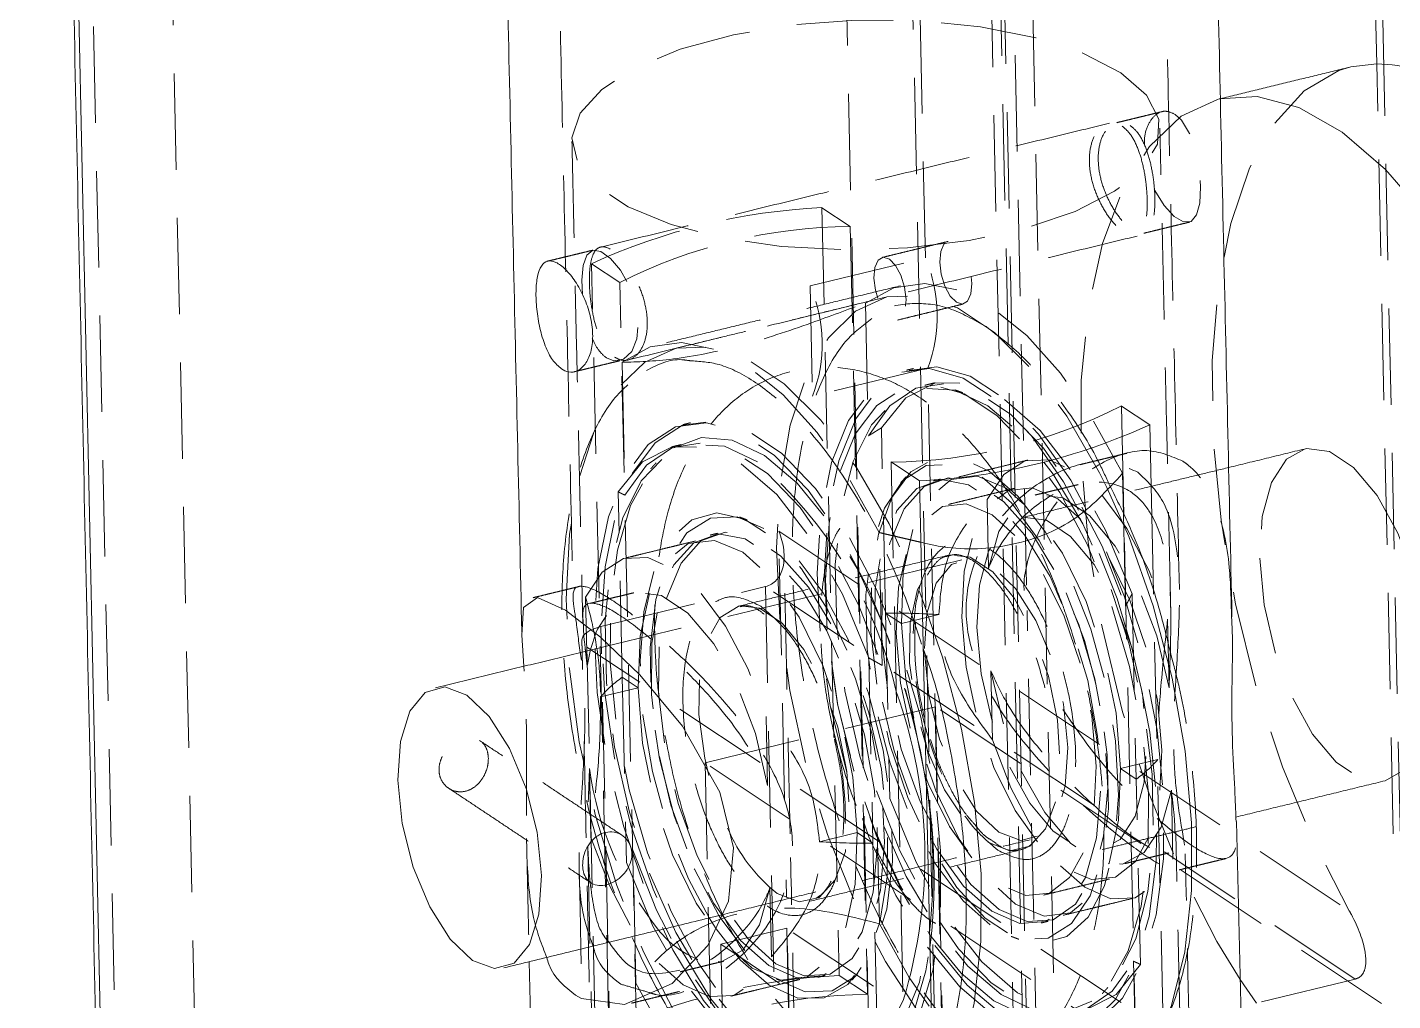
# Model space of a CAD drawing. Header units: millimetres. Extents: x 11 to 421, y 5 to 275.
# Drawn here: x 230.96 to 248.95, y 205.42 to 218.25 of the extents above; entities that cross this region are included whole.
import ezdxf

# ---------------------------------------------------------------- set-up
doc = ezdxf.new("R2010")
doc.units = ezdxf.units.MM
doc.linetypes.add('HIDDEN', pattern=[1.905, 1.27, -0.635])

msp = doc.modelspace()

# ---------------------------------------------------------------- linework, layer by layer
at = {"color": 7, "linetype": 'HIDDEN', "lineweight": 0}
for p, q in [((243.006, 201.081), (241.891, 252.982)), ((242.139, 200.87), (241.086, 249.901)), ((244.013, 202.491), (242.995, 249.852)), ((244.186, 202.533), (243.169, 249.894)), ((244.129, 210.9), (243.298, 249.581)), ((244.132, 202.638), (243.125, 249.539)), ((243.557, 248.956), (244.545, 202.975)), ((232.231, 199.85), (231.213, 247.21)), ((232.284, 246.212), (233.272, 200.231)), ((249.056, 207.563), (248.457, 235.445)), ((242.797, 215.212), (242.577, 225.442)), ((248.962, 207.622), (248.744, 217.771)), ((241.433, 215.874), (241.661, 205.752)), ((241.806, 215.627), (241.433, 215.874)), ((241.806, 215.627), (242.033, 205.505)), ((241.279, 214.843), (242.797, 215.212)), ((238.626, 205.013), (238.398, 215.136)), ((238.771, 214.889), (238.398, 215.136)), ((238.998, 204.766), (238.771, 214.889)), ((241.279, 214.843), (241.311, 213.39)), ((242.007, 214.617), (242.046, 212.866)), ((238.799, 213.836), (238.838, 212.085)), ((242.828, 213.759), (241.311, 213.39)), ((243.07, 202.488), (242.828, 213.759)), ((245.389, 212.846), (245.38, 213.26)), ((245.753, 213.013), (245.38, 213.26)), ((242.272, 210.529), (242.217, 212.972)), ((242.345, 212.522), (242.572, 202.399)), ((242.718, 212.275), (242.345, 212.522)), ((238.803, 209.685), (238.748, 212.128)), ((243.629, 211.119), (243.609, 212.028)), ((245.435, 210.622), (245.408, 211.833)), ((245.577, 204.472), (245.412, 211.824)), ((240.864, 211.611), (248.383, 206.605)), ((240.94, 208.071), (240.864, 211.611)), ((242.226, 209.841), (242.187, 211.592)), ((238.522, 210.352), (240.689, 210.88)), ((240.689, 210.88), (241.07, 193.177)), ((245.025, 207.994), (240.689, 210.88)), ((238.34, 209.831), (238.319, 210.74)), ((245.52, 210.784), (245.575, 208.341)), ((245.931, 205.068), (245.802, 210.802)), ((242.272, 210.529), (242.481, 210.391)), ((242.272, 210.529), (242.327, 208.086)), ((242.272, 210.529), (242.481, 210.391)), ((244.306, 202.68), (244.136, 210.565)), ((238.693, 202.374), (238.522, 210.352)), ((242.976, 210.511), (242.481, 210.391)), ((242.481, 210.391), (242.976, 210.511)), ((245.988, 210.452), (246.008, 209.543)), ((246.962, 204.339), (238.337, 210.081)), ((238.337, 210.081), (238.717, 192.378)), ((238.385, 210.049), (238.34, 209.831)), ((242.051, 209.94), (242.106, 207.497)), ((238.803, 209.685), (239.012, 209.546)), ((238.803, 209.685), (238.858, 207.242)), ((238.803, 209.685), (239.012, 209.546)), ((243.66, 209.77), (243.68, 208.861)), ((239.012, 209.546), (238.517, 209.426)), ((238.517, 209.426), (239.012, 209.546)), ((239.895, 208.557), (242.93, 209.296)), ((250.395, 204.326), (242.93, 209.296)), ((242.93, 209.296), (243.268, 193.576)), ((240.698, 209.165), (240.718, 208.256)), ((247.36, 203.588), (239.895, 208.557)), ((239.895, 208.557), (240.233, 192.837)), ((245.366, 208.48), (245.861, 208.6)), ((245.861, 208.6), (245.366, 208.48)), ((238.37, 208.483), (238.39, 207.574)), ((245.366, 208.48), (245.575, 208.341)), ((245.366, 208.48), (245.575, 208.341)), ((242.191, 206.434), (242.152, 208.185)), ((245.63, 205.899), (245.575, 208.341)), ((246.059, 207.286), (246.038, 208.195)), ((241.402, 207.515), (241.897, 207.636)), ((241.897, 207.636), (241.402, 207.515)), ((241.897, 207.636), (242.106, 207.497)), ((241.897, 207.636), (242.106, 207.497)), ((242.161, 205.054), (242.106, 207.497)), ((238.983, 205.653), (238.943, 207.404)), ((248.461, 205.706), (245.943, 207.382)), ((241.254, 193.448), (240.963, 207.012)), ((240.769, 205.999), (240.749, 206.907)), ((240.102, 206.164), (240.969, 206.375)), ((243.699, 204.557), (240.969, 206.375)), ((240.969, 206.375), (241.235, 193.966)), ((240.102, 206.164), (240.368, 193.755)), ((245.632, 202.482), (240.102, 206.164)), ((245.54, 205.941), (245.573, 204.467)), ((242.033, 205.505), (241.661, 205.752)), ((248.461, 205.706), (247.16, 205.39))]:
    msp.add_line(p, q, dxfattribs=at)
at = {"color": 7, "linetype": 'Continuous', "lineweight": 15}
for p, q in [((231.029, 246.939), (232.046, 199.578)), ((248.744, 217.771), (248.365, 235.398)), ((248.744, 217.771), (248.403, 217.73)), ((245.802, 210.802), (245.753, 213.013)), ((245.412, 211.824), (245.389, 212.846)), ((245.408, 211.833), (245.396, 212.373)), ((242.718, 212.275), (242.945, 202.152)), ((238.458, 210.277), (238.385, 210.049)), ((246.945, 205.702), (247.16, 205.39))]:
    msp.add_line(p, q, dxfattribs=at)
at = {"color": 7, "linetype": 'HIDDEN', "lineweight": 0, "flags": 128}
for points in [[(245.373, 217.653), (245.709, 217.359), (245.873, 217.041), (245.855, 216.713), (245.658, 216.391), (245.291, 216.09), (244.77, 215.823), (244.121, 215.604), (243.372, 215.443), (242.561, 215.346), (241.723, 215.319), (240.9, 215.363), (240.128, 215.476), (239.445, 215.652), (238.881, 215.884), (238.464, 216.16), (238.213, 216.468), (238.14, 216.793), (238.248, 217.12), (238.532, 217.433), (238.978, 217.719), (239.567, 217.963), (240.27, 218.155), (241.054, 218.284), (241.884, 218.347), (242.719, 218.338), (243.521, 218.259), (244.253, 218.114), (244.88, 217.908), (245.373, 217.653)], [(248.403, 217.73), (248.243, 217.681), (247.79, 217.416), (247.395, 216.984), (247.069, 216.396), (246.82, 215.666), (246.655, 214.813), (246.578, 213.86), (246.591, 212.831), (246.694, 211.753), (246.883, 210.654), (247.155, 209.562), (247.502, 208.505), (247.915, 207.511), (248.383, 206.605)], [(246.669, 217.308), (246.645, 217.302), (246.168, 217.08), (245.75, 216.681), (245.4, 216.116), (245.129, 215.401), (244.944, 214.553), (244.85, 213.597), (244.85, 212.558), (244.942, 211.463), (245.126, 210.343), (245.396, 209.227), (245.744, 208.146), (246.162, 207.128), (246.638, 206.201), (246.945, 205.702)], [(245.812, 216.124), (245.821, 216.1), (245.943, 215.901), (246.074, 215.757), (246.196, 215.686), (246.297, 215.693), (246.371, 215.778), (246.413, 215.935), (246.424, 216.147), (246.405, 216.388), (246.356, 216.632), (246.278, 216.854), (246.173, 217.026), (246.088, 217.104), (246.088, 217.104)], [(243.409, 214.877), (243.396, 214.738), (243.353, 214.642), (243.286, 214.603), (243.206, 214.627), (243.124, 214.71), (243.054, 214.841), (243.005, 214.998), (242.986, 215.158), (242.999, 215.297), (243.042, 215.393), (243.109, 215.432), (243.189, 215.408), (243.271, 215.325), (243.341, 215.194), (243.39, 215.037), (243.409, 214.877)], [(238.277, 214.728), (238.269, 214.918), (238.287, 215.112), (238.334, 215.249), (238.413, 215.314), (238.521, 215.298), (238.647, 215.206), (238.777, 215.05), (238.894, 214.843), (238.979, 214.604), (239.015, 214.362), (238.996, 214.147), (238.927, 213.979), (238.819, 213.876), (238.691, 213.854), (238.596, 213.893), (238.596, 213.893)], [(242.542, 214.666), (242.523, 214.826), (242.474, 214.983), (242.404, 215.114), (242.322, 215.197), (242.242, 215.221), (242.175, 215.182), (242.132, 215.086), (242.119, 214.947), (242.138, 214.787), (242.187, 214.63), (242.257, 214.499), (242.339, 214.416), (242.419, 214.391), (242.486, 214.431), (242.529, 214.527), (242.542, 214.666)], [(242.007, 214.617), (242.379, 214.819), (242.789, 214.877), (243.226, 214.789), (243.677, 214.557), (244.132, 214.188), (244.578, 213.692), (245.003, 213.081), (245.396, 212.373)], [(245.19, 212.185), (245.093, 212.38), (244.661, 213.124), (244.195, 213.748), (243.709, 214.229), (243.218, 214.554), (242.739, 214.712), (242.287, 214.697), (241.876, 214.511), (241.52, 214.159), (241.23, 213.652), (241.015, 213.007), (240.883, 212.244), (240.837, 211.389), (240.88, 210.468), (241.009, 209.511), (241.22, 208.549), (241.508, 207.612), (241.862, 206.732), (242.271, 205.936), (242.721, 205.249), (243.2, 204.695), (243.69, 204.29), (243.69, 204.29)], [(238.79, 213.541), (239.101, 213.836), (239.512, 214.022), (239.964, 214.037), (240.443, 213.879), (240.934, 213.554), (241.42, 213.072), (241.887, 212.449), (242.318, 211.705), (242.701, 210.863), (242.752, 210.733)], [(238.799, 213.836), (239.171, 214.038), (239.581, 214.096), (240.017, 214.008), (240.469, 213.776), (240.924, 213.407), (241.37, 212.911), (241.794, 212.3), (242.187, 211.592)], [(243.705, 205.218), (243.252, 205.602), (242.814, 206.139), (242.409, 206.808), (242.053, 207.581), (241.761, 208.427), (241.544, 209.312), (241.413, 210.198), (241.371, 211.05), (241.421, 211.833), (241.56, 212.515), (241.784, 213.067), (242.083, 213.467), (242.444, 213.7), (242.853, 213.755), (243.293, 213.629), (243.746, 213.329), (244.193, 212.867), (244.617, 212.26), (245, 211.536), (245.325, 210.721), (245.581, 209.852), (245.756, 208.962), (245.843, 208.088), (245.839, 207.266), (245.744, 206.53), (245.561, 205.91), (245.299, 205.431), (244.967, 205.113), (244.58, 204.969), (244.154, 205.005), (243.705, 205.218)], [(243.8, 205.241), (243.347, 205.625), (242.909, 206.162), (242.504, 206.831), (242.148, 207.604), (241.856, 208.451), (241.639, 209.335), (241.507, 210.221), (241.466, 211.073), (241.516, 211.856), (241.655, 212.538), (241.879, 213.09), (242.177, 213.491), (242.539, 213.723), (242.947, 213.778), (243.387, 213.652), (243.841, 213.352), (244.288, 212.89), (244.712, 212.284), (245.095, 211.559), (245.42, 210.745), (245.676, 209.875), (245.851, 208.985), (245.938, 208.111), (245.934, 207.29), (245.839, 206.554), (245.656, 205.933), (245.394, 205.455), (245.062, 205.136), (244.675, 204.992), (244.249, 205.028), (243.8, 205.241)], [(243.7, 205.42), (243.27, 205.784), (242.853, 206.295), (242.468, 206.932), (242.129, 207.668), (241.851, 208.473), (241.645, 209.314), (241.519, 210.157), (241.48, 210.968), (241.527, 211.713), (241.66, 212.361), (241.873, 212.887), (242.157, 213.268), (242.5, 213.489), (242.89, 213.541), (243.308, 213.422), (243.739, 213.136), (244.165, 212.696), (244.568, 212.119), (244.932, 211.43), (245.242, 210.655), (245.485, 209.828), (245.652, 208.981), (245.735, 208.15), (245.731, 207.368), (245.64, 206.668), (245.467, 206.078), (245.217, 205.622), (244.901, 205.32), (244.533, 205.183), (244.127, 205.216), (243.7, 205.42)], [(243.794, 205.501), (244.228, 205.297), (244.64, 205.271), (245.011, 205.425), (245.325, 205.752), (245.568, 206.238), (245.73, 206.861), (245.803, 207.594), (245.785, 208.406), (245.676, 209.26), (245.481, 210.119), (245.208, 210.947), (244.87, 211.706), (244.481, 212.363), (244.058, 212.89), (243.619, 213.264), (243.185, 213.468), (242.773, 213.494), (242.402, 213.34), (242.088, 213.013), (241.845, 212.527), (241.683, 211.904), (241.61, 211.171), (241.628, 210.359), (241.737, 209.505), (241.933, 208.646), (242.205, 207.818), (242.544, 207.059), (242.933, 206.402), (243.356, 205.875), (243.794, 205.501)], [(242.046, 212.866), (242.329, 213.263), (242.673, 213.496), (243.065, 213.555), (243.488, 213.438), (243.924, 213.149), (244.354, 212.702), (244.761, 212.114), (245.126, 211.411), (245.435, 210.622)], [(242.217, 212.972), (242.538, 213.368), (242.928, 213.567), (243.368, 213.56), (243.835, 213.346), (244.308, 212.937), (244.76, 212.353), (245.171, 211.624), (245.52, 210.784)], [(242.807, 208.306), (242.641, 209.136), (242.385, 210.006), (242.059, 210.82), (241.677, 211.545), (241.253, 212.151), (240.805, 212.614), (240.352, 212.914), (239.912, 213.039), (239.503, 212.984), (239.142, 212.752), (238.844, 212.351), (238.62, 211.799), (238.481, 211.117), (238.431, 210.335), (238.472, 209.483), (238.604, 208.596), (238.821, 207.712), (239.113, 206.866), (239.469, 206.092), (239.874, 205.423), (240.312, 204.886), (240.765, 204.503), (240.765, 204.503)], [(240.86, 204.526), (241.308, 204.312), (241.735, 204.277), (242.122, 204.421), (242.454, 204.739), (242.716, 205.218), (242.899, 205.838), (242.994, 206.574), (242.998, 207.395), (242.911, 208.269), (242.736, 209.159), (242.48, 210.029), (242.154, 210.843), (241.772, 211.568), (241.348, 212.174), (240.9, 212.637), (240.447, 212.937), (240.007, 213.062), (239.598, 213.007), (239.237, 212.775), (238.939, 212.374), (238.715, 211.822), (238.575, 211.14), (238.525, 210.358), (238.567, 209.506), (238.699, 208.619), (238.915, 207.735), (239.208, 206.889), (239.564, 206.115), (239.969, 205.446), (240.407, 204.909), (240.86, 204.526)], [(240.915, 203.614), (240.425, 204.019), (239.947, 204.574), (239.496, 205.26), (239.087, 206.056), (238.733, 206.937), (238.446, 207.873), (238.234, 208.835), (238.105, 209.792), (238.063, 210.713), (238.108, 211.569), (238.24, 212.331), (238.422, 212.898)], [(242.504, 205.424), (242.29, 205.013), (241.976, 204.686), (241.605, 204.532), (241.193, 204.558), (240.759, 204.762), (240.321, 205.136), (239.898, 205.663), (239.508, 206.321), (239.17, 207.079), (238.897, 207.907), (238.702, 208.766), (238.593, 209.621), (238.575, 210.432), (238.648, 211.165), (238.81, 211.788), (239.053, 212.274), (239.367, 212.601), (239.738, 212.755), (240.15, 212.73), (240.584, 212.525), (240.584, 212.525)], [(240.678, 212.607), (240.251, 212.81), (239.845, 212.844), (239.477, 212.706), (239.161, 212.404), (238.912, 211.948), (238.738, 211.358), (238.647, 210.658), (238.643, 209.876), (238.726, 209.045), (238.893, 208.199), (239.136, 207.371), (239.446, 206.597), (239.81, 205.907), (240.213, 205.33), (240.639, 204.89), (241.07, 204.605), (241.489, 204.485), (241.878, 204.537), (242.221, 204.758), (242.505, 205.14), (242.718, 205.665), (242.851, 206.313), (242.852, 206.318)], [(238.748, 212.128), (239.069, 212.523), (239.459, 212.723), (239.899, 212.715), (240.367, 212.502), (240.839, 212.093), (241.292, 211.509), (241.703, 210.779), (242.051, 209.94)], [(238.838, 212.085), (239.12, 212.482), (239.465, 212.715), (239.857, 212.774), (240.279, 212.657), (240.715, 212.369), (241.146, 211.921), (241.552, 211.333), (241.918, 210.63), (242.226, 209.841)], [(247.792, 212.693), (247.557, 212.558), (247.358, 212.252), (247.237, 211.805), (247.205, 211.252)], [(242.807, 208.283), (242.733, 208.712), (242.527, 209.553), (242.249, 210.359), (241.911, 211.094), (241.525, 211.731), (241.108, 212.242), (240.678, 212.607)], [(243.639, 212.403), (244.017, 212.072), (244.379, 211.596), (244.704, 211.001), (244.976, 210.318), (245.179, 209.586), (245.303, 208.842), (245.341, 208.127), (245.291, 207.48), (245.155, 206.936), (244.941, 206.523), (244.661, 206.265), (244.329, 206.175), (243.964, 206.257), (243.584, 206.508), (243.212, 206.914), (242.866, 207.454), (242.565, 208.097), (242.326, 208.809), (242.162, 209.552), (242.08, 210.287), (242.087, 210.972), (242.18, 211.572), (242.356, 212.054), (242.605, 212.391), (242.913, 212.567), (243.264, 212.571), (243.639, 212.403)], [(243.609, 212.028), (243.829, 212.358), (244.107, 212.536), (244.428, 212.549), (244.772, 212.397), (245.12, 212.09), (245.451, 211.645), (245.746, 211.089), (245.988, 210.452)], [(243.545, 212.321), (243.93, 211.982), (244.297, 211.489), (244.624, 210.873), (244.892, 210.169), (245.086, 209.418), (245.194, 208.663), (245.21, 207.949), (245.133, 207.317), (244.968, 206.804), (244.724, 206.439), (244.415, 206.244), (244.06, 206.23), (243.678, 206.397), (243.293, 206.737), (242.926, 207.23), (242.6, 207.846), (242.331, 208.55), (242.138, 209.301), (242.03, 210.055), (242.014, 210.769), (242.091, 211.402), (242.256, 211.915), (242.5, 212.28), (242.809, 212.475), (243.164, 212.489), (243.545, 212.321)], [(243.769, 206.622), (244.138, 206.463), (244.48, 206.487), (244.774, 206.693), (245, 207.068), (245.146, 207.589), (245.2, 208.222), (245.161, 208.929), (245.031, 209.663), (244.817, 210.38), (244.534, 211.035), (244.198, 211.585), (243.832, 211.998), (243.458, 212.245), (243.099, 212.313), (242.779, 212.197), (242.517, 211.904), (242.329, 211.453), (242.229, 210.871), (242.221, 210.196), (242.306, 209.47), (242.479, 208.738), (242.73, 208.047), (243.042, 207.44), (243.396, 206.954), (243.769, 206.622)], [(245.366, 208.48), (245.309, 209.211), (245.155, 209.964), (244.914, 210.684), (244.603, 211.321), (244.244, 211.83), (243.862, 212.176), (243.484, 212.333), (243.137, 212.292), (242.846, 212.053), (242.63, 211.636), (242.506, 211.068), (242.481, 210.391)], [(243.674, 206.599), (243.301, 206.931), (242.947, 207.416), (242.635, 208.024), (242.385, 208.715), (242.211, 209.447), (242.126, 210.173), (242.134, 210.848), (242.235, 211.429), (242.422, 211.881), (242.684, 212.174), (243.005, 212.29), (243.363, 212.222), (243.737, 211.974), (244.104, 211.562), (244.439, 211.012), (244.722, 210.357), (244.936, 209.64), (245.067, 208.906), (245.106, 208.199), (245.051, 207.566), (244.905, 207.045), (244.679, 206.67), (244.385, 206.464), (244.043, 206.44), (243.674, 206.599)], [(243.277, 210.477), (243.335, 209.816), (243.48, 209.141), (243.7, 208.496), (243.981, 207.927), (244.305, 207.472), (244.648, 207.162), (244.987, 207.018), (245.3, 207.049), (245.565, 207.255), (245.764, 207.62), (245.883, 208.12), (245.914, 208.721), (245.856, 209.382), (245.711, 210.057), (245.491, 210.701), (245.21, 211.27), (244.886, 211.726), (244.543, 212.036), (244.204, 212.18), (243.891, 212.148), (243.626, 211.943), (243.427, 211.578), (243.308, 211.078), (243.277, 210.477)], [(242.41, 210.266), (242.468, 209.605), (242.612, 208.93), (242.833, 208.285), (243.114, 207.716), (243.438, 207.261), (243.781, 206.951), (244.12, 206.807), (244.433, 206.838), (244.698, 207.044), (244.897, 207.409), (245.016, 207.909), (245.047, 208.51), (244.989, 209.171), (244.844, 209.846), (244.624, 210.49), (244.342, 211.059), (244.019, 211.515), (243.676, 211.825), (243.336, 211.969), (243.024, 211.937), (242.759, 211.732), (242.56, 211.367), (242.441, 210.867), (242.41, 210.266)], [(246.008, 209.543), (245.846, 210.23), (245.603, 210.87), (245.299, 211.414), (244.958, 211.818), (244.607, 212.051), (244.275, 212.093), (243.986, 211.941), (243.765, 211.607), (243.629, 211.119)], [(240.739, 205.624), (241.114, 205.456), (241.465, 205.459), (241.773, 205.635), (242.022, 205.973), (242.198, 206.454), (242.292, 207.054), (242.298, 207.74), (242.217, 208.474), (242.052, 209.217), (241.813, 209.93), (241.512, 210.573), (241.166, 211.112), (240.794, 211.518), (240.415, 211.769), (240.049, 211.852), (239.717, 211.761), (239.437, 211.503), (239.223, 211.091), (239.088, 210.546), (239.037, 209.899), (239.075, 209.184), (239.199, 208.441), (239.402, 207.708), (239.674, 207.025), (239.948, 206.512)], [(240.833, 205.705), (241.214, 205.537), (241.57, 205.551), (241.878, 205.746), (242.122, 206.111), (242.288, 206.625), (242.364, 207.257), (242.348, 207.971), (242.24, 208.725), (242.047, 209.476), (241.779, 210.181), (241.452, 210.797), (241.085, 211.289), (240.7, 211.629), (240.318, 211.797), (239.963, 211.783), (239.654, 211.587), (239.41, 211.222), (239.245, 210.709), (239.168, 210.077), (239.184, 209.363), (239.292, 208.608), (239.486, 207.857), (239.754, 207.153), (240.081, 206.537), (240.448, 206.045), (240.833, 205.705)], [(243.476, 210.344), (243.534, 209.731), (243.678, 209.107), (243.896, 208.523), (244.171, 208.026), (244.48, 207.657), (244.799, 207.445), (245.101, 207.407), (245.362, 207.547), (245.561, 207.853), (245.682, 208.301), (245.715, 208.853), (245.657, 209.467), (245.513, 210.09), (245.295, 210.674), (245.02, 211.171), (244.711, 211.541), (244.392, 211.753), (244.09, 211.791), (243.829, 211.651), (243.63, 211.345), (243.509, 210.897), (243.476, 210.344)], [(240.828, 205.906), (241.198, 205.747), (241.54, 205.771), (241.834, 205.978), (242.06, 206.353), (242.205, 206.873), (242.26, 207.507), (242.221, 208.213), (242.091, 208.948), (241.877, 209.665), (241.594, 210.319), (241.258, 210.87), (240.892, 211.282), (240.518, 211.53), (240.159, 211.598), (239.839, 211.481), (239.577, 211.188), (239.389, 210.737), (239.288, 210.155), (239.28, 209.48), (239.366, 208.754), (239.539, 208.022), (239.79, 207.331), (240.102, 206.724), (240.455, 206.239), (240.828, 205.906)], [(241.897, 207.636), (241.841, 208.367), (241.687, 209.119), (241.445, 209.84), (241.134, 210.477), (240.775, 210.986), (240.393, 211.332), (240.016, 211.489), (239.669, 211.447), (239.377, 211.209), (239.162, 210.792), (239.037, 210.224), (239.012, 209.546)], [(240.734, 205.883), (240.36, 206.216), (240.007, 206.701), (239.695, 207.308), (239.444, 207.999), (239.271, 208.731), (239.186, 209.457), (239.194, 210.132), (239.294, 210.714), (239.482, 211.165), (239.744, 211.458), (240.064, 211.575), (240.423, 211.507), (240.797, 211.259), (241.163, 210.847), (241.499, 210.296), (241.782, 209.642), (241.996, 208.925), (242.126, 208.19), (242.165, 207.484), (242.11, 206.85), (241.965, 206.33), (241.739, 205.954), (241.445, 205.748), (241.103, 205.724), (240.734, 205.883)], [(238.319, 210.74), (238.539, 211.071), (238.818, 211.248), (239.138, 211.261), (239.483, 211.11), (239.83, 210.803), (240.162, 210.358), (240.456, 209.801), (240.698, 209.165)], [(243.618, 207.51), (243.909, 207.398), (244.171, 207.459), (244.38, 207.688), (244.518, 208.065), (244.572, 208.556), (244.538, 209.118), (244.418, 209.7), (244.223, 210.252), (243.971, 210.723), (243.684, 211.073), (243.387, 211.269), (243.107, 211.295), (242.869, 211.148), (242.694, 210.842), (242.597, 210.403), (242.587, 209.871), (242.665, 209.292), (242.824, 208.719), (243.05, 208.201), (243.323, 207.786), (243.618, 207.51)], [(242.783, 210.017), (242.841, 209.446), (242.985, 208.87), (243.203, 208.344), (243.472, 207.921), (243.766, 207.641), (244.056, 207.532), (244.314, 207.604), (244.515, 207.852), (244.639, 208.249), (244.674, 208.758), (244.616, 209.329), (244.471, 209.906), (244.254, 210.431), (243.985, 210.855), (243.691, 211.135), (243.4, 211.244), (243.142, 211.171), (242.941, 210.924), (242.817, 210.526), (242.783, 210.017)], [(247.205, 211.252), (247.262, 210.639), (247.406, 210.015), (247.625, 209.431), (247.9, 208.934), (248.209, 208.564), (248.528, 208.352), (248.83, 208.315), (248.856, 208.32)], [(240.718, 208.256), (240.556, 208.942), (240.313, 209.583), (240.009, 210.127), (239.668, 210.531), (239.318, 210.763), (238.985, 210.805), (238.697, 210.653), (238.476, 210.32), (238.458, 210.277)], [(239.943, 208.39), (239.89, 208.617), (239.812, 209.195), (239.822, 209.728), (239.919, 210.166), (240.094, 210.473), (240.329, 210.619)], [(240.329, 210.619), (240.333, 210.62), (240.361, 210.625)], [(240.361, 210.625), (240.612, 210.594), (240.909, 210.397), (241.196, 210.048), (241.448, 209.576), (241.643, 209.025), (241.763, 208.442), (241.797, 207.881), (241.743, 207.389), (241.606, 207.013), (241.396, 206.783), (241.383, 206.776)], [(238.522, 210.352), (238.442, 210.328), (238.375, 210.299), (238.323, 210.265), (238.288, 210.229), (238.272, 210.191), (238.27, 210.176)], [(245.366, 208.48), (245.341, 207.802), (245.217, 207.235), (245.001, 206.817), (244.709, 206.579), (244.363, 206.537), (243.985, 206.695), (243.603, 207.04), (243.244, 207.55), (242.933, 208.187), (242.692, 208.907), (242.537, 209.659), (242.481, 210.391)], [(246.038, 208.195), (245.903, 207.706), (245.682, 207.373), (245.393, 207.221), (245.061, 207.263), (244.71, 207.495), (244.369, 207.9), (244.065, 208.444), (243.822, 209.084), (243.66, 209.77)], [(241.897, 207.636), (241.873, 206.958), (241.748, 206.39), (241.532, 205.973), (241.241, 205.735), (240.894, 205.693), (240.516, 205.85), (240.135, 206.196), (239.775, 206.705), (239.464, 207.342), (239.223, 208.063), (239.069, 208.815), (239.012, 209.546)], [(243.68, 208.861), (243.922, 208.225), (244.217, 207.668), (244.548, 207.223), (244.896, 206.916), (245.24, 206.765), (245.561, 206.778), (245.839, 206.955), (246.059, 207.286)], [(242.152, 208.185), (242.461, 207.397), (242.826, 206.694), (243.233, 206.106), (243.663, 205.658), (244.099, 205.369), (244.522, 205.252), (244.914, 205.311), (245.258, 205.544), (245.54, 205.941)], [(242.327, 208.086), (242.675, 207.247), (243.086, 206.517), (243.539, 205.933), (244.011, 205.524), (244.479, 205.311), (244.919, 205.304), (245.309, 205.503), (245.63, 205.899)], [(238.39, 207.574), (238.632, 206.938), (238.927, 206.381), (239.258, 205.936), (239.606, 205.629), (239.95, 205.477), (240.271, 205.491), (240.549, 205.668), (240.769, 205.999)], [(238.943, 207.404), (239.252, 206.616), (239.617, 205.913), (240.024, 205.325), (240.454, 204.877), (240.89, 204.588), (241.313, 204.471), (241.705, 204.53), (242.05, 204.763), (242.332, 205.16)], [(238.858, 207.242), (239.207, 206.403), (239.618, 205.673), (240.071, 205.089), (240.543, 204.68), (241.01, 204.467), (241.45, 204.459), (241.84, 204.659), (242.161, 205.054)], [(240.749, 206.907), (240.613, 206.419), (240.392, 206.085), (240.104, 205.934), (239.798, 205.965)], [(241.383, 206.776), (241.135, 206.722), (240.843, 206.835)], [(242.191, 206.434), (242.584, 205.726), (243.009, 205.115), (243.454, 204.619), (243.909, 204.25), (244.361, 204.019), (244.798, 203.931), (245.207, 203.988), (245.58, 204.19)], [(240.041, 206.367), (240.361, 205.954), (240.739, 205.624)], [(240.765, 204.503), (241.214, 204.289), (241.64, 204.253), (242.027, 204.398), (242.359, 204.716), (242.621, 205.195), (242.804, 205.815), (242.856, 206.121)], [(238.983, 205.653), (239.375, 204.945), (239.8, 204.334), (240.246, 203.838), (240.701, 203.469), (241.152, 203.238), (241.589, 203.15), (241.999, 203.207), (242.371, 203.409)]]:
    msp.add_lwpolyline(points, dxfattribs=at)
at = {"color": 7, "linetype": 'Continuous', "lineweight": 15, "flags": 128}
for points in [[(249.324, 215.843), (248.86, 216.376), (248.289, 216.872), (247.72, 217.197), (247.167, 217.341), (246.669, 217.308)], [(248.856, 208.32), (249.091, 208.455), (249.29, 208.761), (249.411, 209.208), (249.444, 209.761), (249.386, 210.374), (249.242, 210.998), (249.024, 211.582), (248.749, 212.079), (248.44, 212.448), (248.121, 212.661), (247.819, 212.698), (247.792, 212.693)], [(245.071, 204.073), (245.078, 204.076), (245.463, 204.347), (245.787, 204.778), (246.04, 205.356), (246.215, 206.063), (246.304, 206.875), (246.305, 207.767), (246.219, 208.71), (246.048, 209.673), (245.798, 210.626), (245.476, 211.538), (245.19, 212.185)], [(237.505, 209.829), (237.481, 210.24), (237.503, 210.605), (237.684, 210.734), (238.053, 210.57), (238.515, 210.214), (239.034, 209.714), (239.595, 209.038), (240.087, 208.168), (240.267, 207.437), (240.202, 206.731), (239.932, 206.146), (239.46, 205.649), (238.83, 205.369), (238.265, 205.449), (238.188, 205.495), (238.188, 205.495)], [(242.752, 210.733), (243.023, 209.951), (243.273, 208.998), (243.444, 208.035), (243.531, 207.092), (243.529, 206.2), (243.44, 205.388), (243.266, 204.681), (243.012, 204.103), (242.905, 203.932)], [(235.846, 208.329), (235.903, 207.758), (236.048, 207.181), (236.266, 206.656), (236.535, 206.232), (236.829, 205.952), (237.119, 205.843), (237.377, 205.916), (237.578, 206.163), (237.702, 206.561), (237.737, 207.07), (237.679, 207.641), (237.534, 208.217), (237.316, 208.743), (237.048, 209.167), (236.753, 209.447), (236.463, 209.556), (236.205, 209.483), (236.004, 209.236), (235.88, 208.838), (235.846, 208.329)], [(239.948, 206.512), (239.999, 206.43), (240.041, 206.367)]]:
    msp.add_lwpolyline(points, dxfattribs=at)
at = {"color": 7, "linetype": 'Continuous', "lineweight": 15}
for centre, radius, start, end in [((248.734, 216.025), 1.745, 71.6217, 89.6844), ((242.334, 220.453), 8.188, 272.6828, 294.6765), ((236.336, 207.323), 6.454, 342.8951, 19.681), ((235.139, 207.04), 7.772, 353.2031, 9.373), ((235.471, 207.135), 7.425, 353.6815, 8.8945), ((240.28, 207.151), 1.28, 218.7526, 247.876)]:
    msp.add_arc(centre, radius, start, end, dxfattribs=at)
at = {"color": 7, "linetype": 'HIDDEN', "lineweight": 0}
for centre, radius, start, end in [((241.816, 207.696), 8.188, 92.6828, 114.6765), ((241.873, 208.747), 6.881, 90.5602, 116.7992), ((241.025, 214.447), 1.929, 339.1083, 23.353), ((239.508, 214.078), 1.929, 339.1083, 23.353), ((242.278, 219.402), 6.881, 270.5602, 296.7992), ((236.837, 208.197), 5.725, 13.1148, 49.1176), ((242.379, 200.82), 9.709, 86.4699, 90.6291), ((242.379, 200.82), 9.709, 86.4699, 90.6291), ((239.726, 208.376), 1.601, 125.1962, 139.049), ((239.726, 208.376), 1.601, 125.1962, 139.049), ((244.652, 209.65), 1.601, 305.1961, 319.0494), ((244.652, 209.65), 1.601, 305.1961, 319.0494), ((242.729, 209.084), 4.4, 187.8549, 218.4201), ((242.232, 208.565), 2.219, 203.0852, 231.2437), ((242, 217.207), 9.71, 266.4701, 270.629), ((242, 217.207), 9.71, 266.4701, 270.629), ((242.044, 197.573), 8.188, 92.6828, 114.6765), ((242.101, 198.624), 6.881, 90.5602, 116.7992)]:
    msp.add_arc(centre, radius, start, end, dxfattribs=at)
msp.add_ellipse((240.431, 211.505), major_axis=(-0.329, 0.598), ratio=0.640394, start_param=2.970382, end_param=4.541179, dxfattribs=at)
at = {"color": 7, "linetype": 'Continuous', "lineweight": 15}
for points in [[(230.962, 247.034), (231.98, 199.673)], [(246.837, 210.481), (246.402, 229.824)], [(237.045, 229.613), (237.479, 210.283)], [(248.403, 217.73), (246.684, 217.311)], [(247.792, 212.693), (246.793, 212.449)], [(238.631, 210.103), (236.342, 209.545)], [(246.888, 207.841), (248.856, 208.32)], [(247.96, 160.538), (246.898, 207.782)], [(237.24, 205.853), (240.121, 206.554)], [(237.577, 205.935), (238.591, 160.825)], [(239.175, 205.523), (238.782, 205.639)]]:
    msp.add_open_spline(points, degree=1, dxfattribs=at)
at = {"color": 7, "linetype": 'HIDDEN', "lineweight": 0}
for points in [[(246.144, 210.843), (245.718, 229.808)], [(237.73, 229.629), (238.155, 210.694)], [(246.684, 217.311), (246.669, 217.308)], [(245.926, 217.143), (245.319, 216.995)], [(245.224, 216.988), (238.504, 215.352)], [(246.03, 210.592), (245.887, 216.922)], [(238.139, 216.748), (238.282, 210.395)], [(245.674, 215.537), (246.281, 215.685)], [(238.866, 213.864), (245.586, 215.5)], [(243.097, 215.43), (242.23, 215.219)], [(238.415, 215.314), (237.809, 215.167)], [(242.469, 214.845), (239.26, 214.064)], [(242.276, 214.695), (239.501, 214.019)], [(242.431, 214.393), (243.298, 214.605)], [(238.164, 213.71), (238.771, 213.857)], [(242.642, 213.755), (242.548, 213.732)], [(242.918, 213.565), (242.788, 213.533)], [(243.292, 213.434), (243.191, 213.471)], [(239.702, 213.039), (239.607, 213.016)], [(242.046, 212.866), (242.217, 212.972)], [(239.58, 212.752), (239.45, 212.72)], [(239.25, 212.512), (239.178, 212.433)], [(244.146, 212.547), (243.236, 212.325)], [(245.45, 212.637), (244.83, 212.486)], [(242.545, 212.33), (242.472, 212.251)], [(246.793, 212.449), (244.063, 211.785)], [(242.997, 212.297), (242.902, 212.274)], [(243.969, 212.174), (243.102, 211.963)], [(244.811, 212.224), (244.243, 212.086)], [(238.748, 212.128), (238.838, 212.085)], [(240.45, 211.758), (240.349, 211.796)], [(239.767, 211.481), (238.857, 211.259)], [(240.057, 211.582), (239.962, 211.559)], [(242.736, 211.464), (242.187, 211.592)], [(243.279, 211.234), (238.631, 210.103)], [(243.104, 211.294), (240.329, 210.619)], [(241.014, 207.618), (240.935, 211.29)], [(238.24, 210.882), (237.627, 210.733)], [(238.953, 210.798), (238.377, 210.658)], [(245.52, 210.784), (245.435, 210.622)], [(238.27, 210.176), (238.279, 209.785)], [(238.34, 209.831), (238.314, 210.064)], [(242.226, 209.841), (242.051, 209.94)], [(238.812, 207.593), (236.92, 208.852)], [(238.299, 208.838), (238.651, 192.473)], [(236.505, 208.228), (238.396, 206.969)], [(245.128, 207.413), (246.888, 207.841)], [(246.239, 201.278), (246.096, 207.646)], [(237.541, 207.559), (237.577, 205.935)], [(240.121, 206.554), (244.178, 207.542)], [(243.707, 207.509), (243.667, 207.537)], [(238.348, 207.445), (238.491, 201.104)], [(241.321, 193.353), (241.021, 207.307)], [(241.275, 206.732), (244.05, 207.408)], [(245.425, 207.228), (246.003, 207.368)], [(246.141, 207.145), (246.751, 207.293)], [(247.735, 140.085), (246.222, 207.355)], [(238.234, 207.175), (239.747, 139.905)], [(244.355, 206.813), (245.222, 207.024)], [(244.611, 206.546), (245.521, 206.767)], [(244.321, 206.445), (244.416, 206.468)], [(243.928, 206.268), (244.029, 206.23)], [(239.567, 205.802), (240.135, 205.94)], [(245.54, 205.941), (245.63, 205.899)], [(240.232, 205.48), (241.142, 205.701)], [(241.381, 205.729), (241.476, 205.752)], [(241.834, 205.696), (241.906, 205.776)], [(238.924, 205.388), (239.556, 205.542)], [(245.128, 205.514), (245.2, 205.594)]]:
    msp.add_open_spline(points, degree=1, dxfattribs=at)
for points, knots in [([(245.389, 216.949), (245.346, 216.969), (245.258, 217.009), (245.128, 216.96), (245.021, 216.836), (244.958, 216.643), (244.953, 216.408), (245.005, 216.158), (245.104, 215.92), (245.234, 215.714), (245.374, 215.564), (245.501, 215.488), (245.603, 215.493), (245.674, 215.577), (245.714, 215.736), (245.725, 215.955), (245.707, 216.205), (245.663, 216.46), (245.589, 216.691), (245.494, 216.862), (245.421, 216.923), (245.389, 216.949)], [0, 0, 0, 0, 0.052983, 0.105942, 0.159528, 0.21358, 0.266933, 0.319509, 0.372441, 0.426299, 0.480227, 0.533273, 0.585863, 0.639088, 0.693098, 0.746818, 0.79959, 0.852249, 0.905788, 0.959844, 1, 1, 1, 1]), ([(245.494, 216.959), (245.451, 216.979), (245.365, 217.019), (245.238, 216.971), (245.135, 216.849), (245.075, 216.66), (245.07, 216.43), (245.12, 216.185), (245.217, 215.951), (245.343, 215.749), (245.479, 215.603), (245.604, 215.529), (245.704, 215.534), (245.775, 215.618), (245.815, 215.775), (245.826, 215.989), (245.808, 216.234), (245.763, 216.484), (245.689, 216.71), (245.595, 216.876), (245.524, 216.935), (245.494, 216.959)], [0, 0, 0, 0, 0.053051, 0.10608, 0.159678, 0.213693, 0.267076, 0.319761, 0.372769, 0.426613, 0.480515, 0.533618, 0.586313, 0.63959, 0.69357, 0.747279, 0.800135, 0.8529, 0.906461, 0.96048, 1, 1, 1, 1]), ([(246.088, 217.104), (246.045, 217.124), (245.96, 217.163), (245.834, 217.116), (245.737, 216.993), (245.683, 216.845), (245.684, 216.734), (245.685, 216.702)], [0, 0, 0, 0, 0.224908, 0.449747, 0.67636, 0.904232, 1, 1, 1, 1]), ([(238.701, 213.904), (238.659, 213.94), (238.577, 214.012), (238.482, 214.211), (238.414, 214.45), (238.375, 214.71), (238.365, 214.956), (238.382, 215.159), (238.429, 215.301), (238.508, 215.368), (238.618, 215.353), (238.75, 215.257), (238.887, 215.094), (239.012, 214.88), (239.103, 214.634), (239.141, 214.383), (239.121, 214.158), (239.047, 213.981), (238.934, 213.874), (238.81, 213.848), (238.733, 213.887), (238.701, 213.904)], [0, 0, 0, 0, 0.052983, 0.105942, 0.159528, 0.213579, 0.266933, 0.319509, 0.372441, 0.426299, 0.480227, 0.533273, 0.585863, 0.639088, 0.693098, 0.746818, 0.79959, 0.852249, 0.905788, 0.959844, 1, 1, 1, 1]), ([(238.799, 213.836), (239.007, 213.842), (239.426, 213.853), (240.337, 214.029), (241.228, 214.328), (241.77, 214.529), (242.007, 214.617)], [0, 0, 0, 0, 0.279607, 0.56134, 0.807639, 1, 1, 1, 1]), ([(243.596, 214.306), (243.434, 214.398), (243.099, 214.589), (242.614, 214.629), (242.268, 214.572), (242.114, 214.431), (242.093, 214.412)], [0, 0, 0, 0, 0.2993805, 0.6166937, 0.9471994, 1, 1, 1, 1]), ([(242.093, 214.412), (241.973, 214.323), (241.711, 214.128), (241.405, 213.582), (241.176, 212.868), (241.055, 212.044), (241.03, 211.156), (241.096, 210.206), (241.259, 209.194), (241.526, 208.148), (241.89, 207.132), (242.33, 206.21), (242.817, 205.438), (243.319, 204.844), (243.817, 204.435), (244.278, 204.193), (244.558, 204.177), (244.685, 204.17)], [0, 0, 0, 0, 0.060735, 0.132733, 0.2032352, 0.2709232, 0.334786, 0.3986485, 0.4663365, 0.5368387, 0.6088369, 0.6808351, 0.7513372, 0.8190252, 0.8828879, 0.9467505, 1, 1, 1, 1]), ([(245.225, 212.215), (245.175, 212.324), (244.983, 212.74), (244.594, 213.321), (244.094, 213.929), (243.759, 214.183), (243.596, 214.306)], [0, 0, 0, 0, 0.1113244, 0.421409, 0.719117, 1, 1, 1, 1]), ([(238.596, 213.893), (238.555, 213.927), (238.483, 213.987), (238.43, 214.105), (238.407, 214.156)], [0, 0, 0, 0, 0.565289, 1, 1, 1, 1]), ([(239.122, 213.729), (239.272, 213.805), (239.452, 213.897), (239.658, 213.862), (239.693, 213.857)], [0, 0, 0, 0, 0.830017, 1, 1, 1, 1]), ([(239.365, 208.921), (239.402, 208.732), (239.493, 208.26), (239.666, 207.684), (239.866, 207.134), (240.057, 206.687), (240.311, 206.194), (240.601, 205.726), (240.932, 205.293), (241.303, 204.911), (241.716, 204.597), (242.171, 204.368), (242.664, 204.246), (243.183, 204.252), (243.689, 204.405), (244.141, 204.697), (244.512, 205.105), (244.795, 205.605), (244.987, 206.162), (245.11, 206.788), (245.158, 207.427), (245.146, 208.031), (245.101, 208.553), (245.025, 209.085), (244.887, 209.747), (244.713, 210.342), (244.512, 210.892), (244.321, 211.339), (244.068, 211.832), (243.777, 212.301), (243.446, 212.734), (243.075, 213.115), (242.662, 213.429), (242.207, 213.658), (241.715, 213.781), (241.195, 213.775), (240.689, 213.622), (240.237, 213.329), (239.866, 212.921), (239.584, 212.421), (239.392, 211.864), (239.269, 211.238), (239.219, 210.599), (239.235, 209.995), (239.26, 209.624), (239.285, 209.453), (239.288, 209.435)], [0, 0, 0, 0, 0.020598, 0.051329, 0.063764, 0.084203, 0.10506, 0.127174, 0.150022, 0.173506, 0.197438, 0.221195, 0.244459, 0.26771, 0.292036, 0.316065, 0.341519, 0.368667, 0.395637, 0.420224, 0.449545, 0.471972, 0.488628, 0.507235, 0.529952, 0.560683, 0.573118, 0.593557, 0.614414, 0.636527, 0.659376, 0.68286, 0.706792, 0.730549, 0.753813, 0.777064, 0.80139, 0.825418, 0.850872, 0.878021, 0.904991, 0.929578, 0.958899, 0.981326, 0.997981, 1, 1, 1, 1]), ([(239.693, 213.857), (239.82, 213.849), (240.1, 213.833), (240.561, 213.591), (241.059, 213.182), (241.562, 212.589), (242.047, 211.815), (242.465, 210.96), (242.674, 210.339), (242.767, 210.063)], [0, 0, 0, 0, 0.118616, 0.260874, 0.403132, 0.553911, 0.710958, 0.871338, 1, 1, 1, 1]), ([(240.782, 203.72), (240.62, 203.844), (240.284, 204.098), (239.782, 204.701), (239.295, 205.471), (238.855, 206.393), (238.491, 207.41), (238.224, 208.456), (238.061, 209.468), (237.995, 210.417), (238.019, 211.305), (238.141, 212.129), (238.37, 212.845), (238.694, 213.415), (238.979, 213.625), (239.122, 213.729)], [0, 0, 0, 0, 0.071423, 0.147124, 0.225972, 0.306493, 0.387014, 0.465862, 0.541563, 0.612986, 0.684409, 0.760109, 0.838958, 0.919479, 1, 1, 1, 1]), ([(246.191, 212.532), (246.037, 212.598), (245.73, 212.73), (245.168, 212.572), (244.605, 212.162), (244.215, 211.519), (244.062, 210.947), (244.119, 210.661), (244.127, 210.616)], [0, 0, 0, 0, 0.1868, 0.373055, 0.573359, 0.796671, 0.967885, 1, 1, 1, 1]), ([(245.597, 212.387), (245.446, 212.452), (245.145, 212.58), (244.571, 212.432), (243.973, 212.041), (243.498, 211.432), (243.294, 210.707), (243.376, 210.035), (243.711, 209.309), (244.284, 208.57), (244.961, 207.907), (245.537, 207.434), (245.933, 207.177), (246.164, 207.113), (246.245, 207.244), (246.195, 207.587), (246.101, 208.123), (246.059, 208.772), (246.084, 209.535), (246.148, 210.381), (246.149, 211.266), (245.996, 212.007), (245.717, 212.273), (245.597, 212.387)], [0, 0, 0, 0, 0.045858, 0.091553, 0.141293, 0.199387, 0.239785, 0.280339, 0.318636, 0.376332, 0.434562, 0.47984, 0.525243, 0.568055, 0.614196, 0.668162, 0.715451, 0.754167, 0.792905, 0.843566, 0.895412, 0.954845, 1, 1, 1, 1]), ([(246.831, 210.481), (246.826, 210.702), (246.812, 211.249), (246.66, 211.973), (246.397, 212.385), (246.215, 212.514), (246.191, 212.532)], [0, 0, 0, 0, 0.243733, 0.60304, 0.94581, 1, 1, 1, 1]), ([(246.008, 209.543), (246.01, 209.6), (246.022, 209.95), (246.046, 210.594), (245.984, 211.345), (245.788, 211.865), (245.483, 212.183), (245.078, 212.299), (244.567, 212.174), (244.037, 211.807), (243.737, 211.389), (243.633, 211.128), (243.629, 211.119)], [0, 0, 0, 0, 0.025817, 0.159535, 0.295061, 0.413678, 0.500121, 0.614823, 0.729149, 0.853019, 0.994775, 1, 1, 1, 1]), ([(242.976, 210.511), (242.993, 210.754), (243.027, 211.237), (243.334, 211.727), (243.547, 211.959), (243.609, 212.028)], [0, 0, 0, 0, 0.416245, 0.828724, 1, 1, 1, 1]), ([(241.608, 208.872), (241.56, 209.093), (241.493, 209.404), (241.439, 209.851), (241.413, 210.211), (241.415, 210.6), (241.445, 210.951), (241.5, 211.246), (241.57, 211.468), (241.634, 211.602), (241.676, 211.65), (241.668, 211.644), (241.666, 211.642)], [0, 0, 0, 0, 0.163414, 0.229287, 0.336109, 0.442844, 0.55238, 0.660734, 0.766483, 0.869643, 0.972826, 1, 1, 1, 1]), ([(243.751, 207.404), (243.616, 207.52), (243.408, 207.697), (243.153, 208.109), (242.976, 208.478), (242.83, 208.887), (242.691, 209.433), (242.611, 210.108), (242.662, 210.696), (242.781, 211.072), (242.913, 211.296), (243.078, 211.44), (243.322, 211.514), (243.661, 211.409), (244.005, 211.061), (244.26, 210.657), (244.437, 210.287), (244.583, 209.878), (244.723, 209.332), (244.802, 208.657), (244.751, 208.069), (244.632, 207.693), (244.5, 207.469), (244.335, 207.327), (244.091, 207.245), (243.885, 207.341), (243.751, 207.404)], [0, 0, 0, 0, 0.0598642, 0.0920901, 0.1249999, 0.1579099, 0.1901359, 0.2499999, 0.3098641, 0.3420901, 0.3749999, 0.4079098, 0.4401358, 0.5, 0.5598643, 0.5920901, 0.6250001, 0.6579098, 0.6901358, 0.7500001, 0.8098641, 0.8420901, 0.8750001, 0.9079099, 0.9401357, 1, 1, 1, 1]), ([(242.78, 209.157), (242.741, 209.345), (242.686, 209.608), (242.656, 209.978), (242.653, 210.267), (242.68, 210.569), (242.738, 210.83), (242.821, 211.041), (242.926, 211.19), (243.015, 211.27), (243.073, 211.278), (243.091, 211.281)], [0, 0, 0, 0, 0.180674, 0.251723, 0.366362, 0.479489, 0.59502, 0.70968, 0.824653, 0.946688, 1, 1, 1, 1]), ([(243.091, 211.281), (243.124, 211.291), (243.198, 211.314), (243.362, 211.267), (243.58, 211.12), (243.803, 210.862), (243.98, 210.581), (244.121, 210.297), (244.258, 209.963), (244.33, 209.7), (244.373, 209.545)], [0, 0, 0, 0, 0.100843, 0.224618, 0.388394, 0.534666, 0.656447, 0.751319, 0.852778, 1, 1, 1, 1]), ([(238.188, 210.466), (238.173, 210.555), (238.131, 210.814), (238.205, 210.917), (238.474, 210.836), (238.888, 210.555), (239.413, 210.119), (240.007, 209.541), (240.575, 208.855), (240.966, 208.122), (241.085, 207.422), (240.941, 206.739), (240.533, 206.115), (239.928, 205.652), (239.421, 205.442), (239.198, 205.515), (239.175, 205.523)], [0, 0, 0, 0, 0.049534, 0.144108, 0.217647, 0.291389, 0.360924, 0.435863, 0.523513, 0.600318, 0.6632, 0.726116, 0.808398, 0.892605, 0.989133, 1, 1, 1, 1]), ([(238.319, 210.74), (238.359, 210.589), (238.431, 210.32), (238.508, 209.816), (238.515, 209.512), (238.517, 209.426)], [0, 0, 0, 0, 0.476862, 0.851948, 1, 1, 1, 1]), ([(240.627, 210.622), (240.493, 210.685), (240.287, 210.781), (240.043, 210.7), (239.878, 210.558), (239.746, 210.333), (239.627, 209.958), (239.576, 209.369), (239.656, 208.694), (239.795, 208.148), (239.941, 207.739), (240.118, 207.369), (240.373, 206.965), (240.717, 206.617), (241.056, 206.513), (241.3, 206.587), (241.465, 206.73), (241.597, 206.955), (241.716, 207.33), (241.767, 207.918), (241.687, 208.593), (241.548, 209.14), (241.402, 209.549), (241.225, 209.917), (240.97, 210.329), (240.762, 210.507), (240.627, 210.622)], [0, 0, 0, 0, 0.059864, 0.09209, 0.125, 0.15791, 0.190136, 0.25, 0.309864, 0.34209, 0.375, 0.40791, 0.440136, 0.5, 0.559864, 0.59209, 0.625, 0.65791, 0.690136, 0.75, 0.809864, 0.84209, 0.875, 0.90791, 0.940136, 1, 1, 1, 1]), ([(238.289, 210.395), (238.286, 210.429), (238.271, 210.608), (238.346, 210.688), (238.597, 210.623), (238.98, 210.362), (239.46, 209.954), (239.991, 209.411), (240.451, 208.831), (240.645, 208.413), (240.718, 208.256)], [0, 0, 0, 0, 0.039739, 0.208675, 0.344065, 0.479808, 0.608038, 0.745608, 0.904388, 1, 1, 1, 1]), ([(240.354, 210.613), (240.376, 210.619), (240.438, 210.636), (240.544, 210.613), (240.638, 210.542), (240.671, 210.517)], [0, 0, 0, 0, 0.251562, 0.739666, 1, 1, 1, 1]), ([(243.68, 208.861), (243.502, 209.104), (243.184, 209.537), (242.987, 210.12), (242.979, 210.425), (242.976, 210.511)], [0, 0, 0, 0, 0.476862, 0.851949, 1, 1, 1, 1]), ([(245.988, 210.452), (245.958, 210.159), (245.904, 209.635), (245.853, 208.992), (245.86, 208.687), (245.861, 208.6)], [0, 0, 0, 0, 0.4768613, 0.8519474, 1, 1, 1, 1]), ([(238.422, 206.128), (238.366, 206.286), (238.238, 206.648), (238.222, 207.439), (238.282, 208.316), (238.32, 209.145), (238.295, 209.7), (238.26, 209.935), (238.249, 210.01)], [0, 0, 0, 0, 0.155885, 0.357955, 0.593965, 0.758084, 0.92284, 1, 1, 1, 1]), ([(237.807, 205.991), (237.741, 206.159), (237.594, 206.537), (237.534, 207.351), (237.54, 208.257), (237.544, 209.096), (237.519, 209.611), (237.507, 209.801), (237.505, 209.829)], [0, 0, 0, 0, 0.167147, 0.376971, 0.610897, 0.790249, 0.969848, 1, 1, 1, 1]), ([(244.685, 204.17), (244.72, 204.164), (244.926, 204.131), (245.268, 204.274), (245.682, 204.618), (246.009, 205.18), (246.237, 205.898), (246.358, 206.721), (246.385, 207.61), (246.314, 208.558), (246.2, 209.353), (246.076, 209.818), (246.041, 209.948)], [0, 0, 0, 0, 0.024512, 0.144203, 0.266434, 0.388665, 0.508356, 0.623269, 0.731688, 0.840107, 0.955021, 1, 1, 1, 1]), ([(243.66, 209.77), (243.726, 209.626), (243.9, 209.247), (244.353, 208.65), (244.917, 208.07), (245.442, 207.628), (245.797, 207.407), (245.973, 207.329), (246.002, 207.37), (246.002, 207.371)], [0, 0, 0, 0, 0.109583, 0.287134, 0.497859, 0.66674, 0.836062, 0.996012, 1, 1, 1, 1]), ([(238.517, 209.426), (238.515, 209.174), (238.51, 208.671), (238.431, 208.03), (238.4, 207.677), (238.39, 207.574)], [0, 0, 0, 0, 0.416243, 0.828725, 1, 1, 1, 1]), ([(244.61, 209.258), (244.761, 209.037), (245.103, 208.535), (245.732, 207.91), (246.287, 207.461), (246.655, 207.267), (246.851, 207.309), (246.908, 207.468), (246.895, 207.713), (246.891, 207.782)], [0, 0, 0, 0, 0.141836, 0.321752, 0.489515, 0.635632, 0.77927, 0.938005, 1, 1, 1, 1]), ([(241.402, 207.515), (241.374, 207.76), (241.319, 208.248), (240.988, 208.789), (240.764, 209.08), (240.698, 209.165)], [0, 0, 0, 0, 0.416245, 0.828724, 1, 1, 1, 1]), ([(243.445, 207.746), (243.41, 207.785), (243.312, 207.891), (243.173, 208.123), (243.032, 208.404), (242.895, 208.739), (242.823, 209.002), (242.78, 209.157)], [0, 0, 0, 0, 0.129376, 0.357223, 0.534727, 0.72455, 1, 1, 1, 1]), ([(237.038, 208.619), (237.034, 208.656), (237.026, 208.731), (236.975, 208.816), (236.898, 208.87), (236.799, 208.888), (236.689, 208.868), (236.581, 208.813), (236.486, 208.729), (236.416, 208.623), (236.383, 208.504), (236.39, 208.388), (236.437, 208.287), (236.517, 208.211), (236.62, 208.171), (236.732, 208.174), (236.839, 208.219), (236.93, 208.3), (236.997, 208.407), (237.034, 208.52), (237.037, 208.589), (237.038, 208.619)], [0, 0, 0, 0, 0.052985, 0.1059458, 0.1595314, 0.2135822, 0.2669373, 0.3195147, 0.3724494, 0.4263061, 0.4802336, 0.5332811, 0.5858735, 0.6391007, 0.6931086, 0.7468284, 0.799602, 0.8522631, 0.9058037, 0.9598581, 1, 1, 1, 1]), ([(241.598, 208.869), (241.637, 208.681), (241.692, 208.418), (241.722, 208.049), (241.725, 207.76), (241.698, 207.458), (241.641, 207.196), (241.557, 206.987), (241.457, 206.836), (241.386, 206.789), (241.352, 206.766)], [0, 0, 0, 0, 0.19352, 0.269619, 0.392409, 0.513579, 0.637322, 0.760134, 0.883281, 1, 1, 1, 1]), ([(242.929, 206.44), (242.931, 206.439), (242.937, 206.437), (242.846, 206.483), (242.69, 206.62), (242.494, 206.845), (242.282, 207.158), (242.087, 207.517), (241.921, 207.891), (241.756, 208.327), (241.665, 208.662), (241.608, 208.872)], [0, 0, 0, 0, 0.055442, 0.17054, 0.2857, 0.40406, 0.522691, 0.651374, 0.749245, 0.842941, 1, 1, 1, 1]), ([(238.628, 206.191), (238.609, 206.213), (238.483, 206.351), (238.387, 206.814), (238.33, 207.546), (238.359, 208.149), (238.37, 208.471), (238.37, 208.483)], [0, 0, 0, 0, 0.0523915, 0.3336554, 0.6383999, 0.9871456, 1, 1, 1, 1]), ([(246.085, 207.645), (246.084, 207.708), (246.082, 207.834), (246.053, 208.073), (246.038, 208.195)], [0, 0, 0, 0, 0.492632, 1, 1, 1, 1]), ([(243.667, 207.537), (243.633, 207.557), (243.561, 207.599), (243.485, 207.696), (243.445, 207.746)], [0, 0, 0, 0, 0.478085, 1, 1, 1, 1]), ([(240.769, 205.999), (240.937, 206.2), (241.238, 206.561), (241.409, 207.125), (241.403, 207.429), (241.402, 207.515)], [0, 0, 0, 0, 0.476863, 0.851949, 1, 1, 1, 1]), ([(244.241, 207.54), (244.237, 207.534), (244.198, 207.475), (244.103, 207.419), (243.975, 207.391), (243.835, 207.412), (243.74, 207.484), (243.707, 207.509)], [0, 0, 0, 0, 0.028036, 0.277909, 0.599738, 0.860774, 1, 1, 1, 1]), ([(240.749, 206.907), (240.73, 206.862), (240.612, 206.582), (240.27, 206.165), (239.837, 205.848), (239.605, 205.828), (239.562, 205.824)], [0, 0, 0, 0, 0.079202, 0.489425, 0.905193, 1, 1, 1, 1]), ([(242.191, 206.434), (241.839, 206.524), (241.132, 206.703), (240.147, 206.577), (239.424, 206.166), (239.117, 205.81), (238.983, 205.653)], [0, 0, 0, 0, 0.279606, 0.56134, 0.807639, 1, 1, 1, 1]), ([(248.383, 206.605), (248.392, 206.589), (248.496, 206.404), (248.595, 206.136), (248.609, 205.873), (248.559, 205.765), (248.511, 205.722), (248.475, 205.711), (248.461, 205.706)], [0, 0, 0, 0, 0.050003, 0.559869, 0.804677, 0.902546, 0.958773, 1, 1, 1, 1])]:
    msp.add_open_spline(points, degree=3, knots=knots, dxfattribs=at)
at = {"color": 7, "linetype": 'Continuous', "lineweight": 15}
for points, knots in [([(238.002, 213.748), (237.961, 213.784), (237.88, 213.854), (237.783, 214.049), (237.712, 214.284), (237.671, 214.538), (237.661, 214.778), (237.68, 214.978), (237.731, 215.118), (237.814, 215.183), (237.924, 215.166), (238.054, 215.071), (238.186, 214.909), (238.303, 214.696), (238.387, 214.453), (238.421, 214.207), (238.401, 213.987), (238.33, 213.817), (238.222, 213.716), (238.105, 213.695), (238.032, 213.732), (238.002, 213.748)], [0, 0, 0, 0, 0.053223, 0.106429, 0.160055, 0.213979, 0.26744, 0.320397, 0.373596, 0.427402, 0.48124, 0.534492, 0.587454, 0.640855, 0.694761, 0.748449, 0.801522, 0.854546, 0.908159, 0.962084, 1, 1, 1, 1]), ([(245.396, 212.373), (245.192, 212.148), (244.783, 211.695), (243.876, 211.371), (243.16, 211.36), (242.794, 211.45), (242.736, 211.464)], [0, 0, 0, 0, 0.327472, 0.657435, 0.945896, 1, 1, 1, 1]), ([(246.041, 209.948), (245.988, 210.167), (245.849, 210.743), (245.57, 211.522), (245.323, 212.019), (245.225, 212.215)], [0, 0, 0, 0, 0.270496, 0.713036, 1, 1, 1, 1]), ([(238.249, 210.01), (238.237, 210.095), (238.21, 210.3), (238.196, 210.405), (238.188, 210.466)], [0, 0, 0, 0, 0.415109, 1, 1, 1, 1]), ([(238.314, 210.064), (238.311, 210.091), (238.294, 210.242), (238.291, 210.326), (238.289, 210.395)], [0, 0, 0, 0, 0.178216, 1, 1, 1, 1]), ([(246.891, 207.782), (246.887, 207.892), (246.879, 208.136), (246.839, 208.763), (246.832, 209.516), (246.85, 210.118), (246.834, 210.419), (246.831, 210.481)], [0, 0, 0, 0, 0.205176, 0.451849, 0.699081, 0.938312, 1, 1, 1, 1]), ([(242.767, 210.063), (242.792, 209.996), (242.937, 209.599), (243.115, 208.828), (243.284, 207.82), (243.348, 206.871), (243.325, 205.98), (243.197, 205.169), (243.049, 204.613), (242.918, 204.399), (242.895, 204.364)], [0, 0, 0, 0, 0.032916, 0.1958954, 0.3523692, 0.5000003, 0.6476308, 0.8041046, 0.967084, 1, 1, 1, 1]), ([(238.279, 207.202), (238.281, 207.241), (238.285, 207.32), (238.332, 207.44), (238.405, 207.543), (238.502, 207.617), (238.612, 207.651), (238.722, 207.644), (238.82, 207.595), (238.894, 207.512), (238.932, 207.405), (238.929, 207.287), (238.887, 207.172), (238.811, 207.07), (238.71, 206.991), (238.599, 206.944), (238.492, 206.933), (238.398, 206.96), (238.328, 207.022), (238.287, 207.107), (238.281, 207.173), (238.279, 207.202)], [0, 0, 0, 0, 0.052985, 0.105946, 0.159532, 0.213583, 0.266936, 0.319516, 0.372449, 0.426306, 0.480234, 0.533282, 0.585874, 0.6391, 0.693109, 0.746828, 0.799601, 0.852264, 0.905803, 0.959858, 1, 1, 1, 1]), ([(238.782, 205.639), (238.648, 205.742), (238.493, 205.862), (238.43, 206.096), (238.422, 206.128)], [0, 0, 0, 0, 0.862274, 1, 1, 1, 1]), ([(239.562, 205.824), (239.438, 205.797), (239.19, 205.743), (238.854, 205.868), (238.706, 206.081), (238.628, 206.191)], [0, 0, 0, 0, 0.3278253, 0.650899, 1, 1, 1, 1]), ([(238.188, 205.495), (238.049, 205.6), (237.89, 205.721), (237.816, 205.961), (237.807, 205.991)], [0, 0, 0, 0, 0.874975, 1, 1, 1, 1])]:
    msp.add_open_spline(points, degree=3, knots=knots, dxfattribs=at)

doc.saveas('drawing.dxf')
